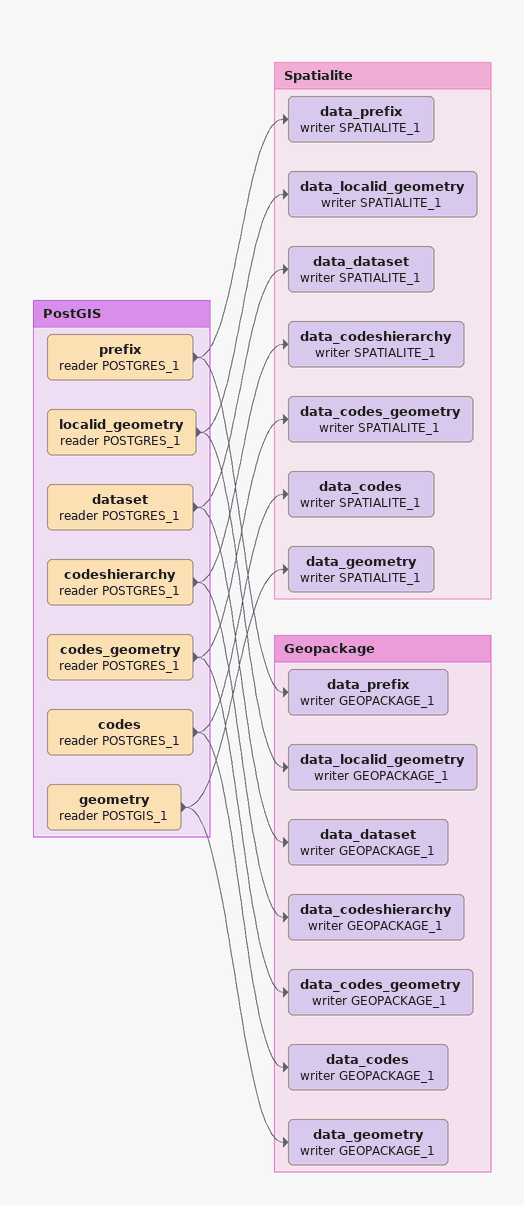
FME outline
Bookmark: PostGIS
prefix (reader POSTGRES_1)
    -> data_prefix (writer GEOPACKAGE_1)
    -> data_prefix (writer SPATIALITE_1)
localid_geometry (reader POSTGRES_1)
    -> data_localid_geometry (writer GEOPACKAGE_1)
    -> data_localid_geometry (writer SPATIALITE_1)
dataset (reader POSTGRES_1)
    -> data_dataset (writer GEOPACKAGE_1)
    -> data_dataset (writer SPATIALITE_1)
codeshierarchy (reader POSTGRES_1)
    -> data_codeshierarchy (writer GEOPACKAGE_1)
    -> data_codeshierarchy (writer SPATIALITE_1)
codes_geometry (reader POSTGRES_1)
    -> data_codes_geometry (writer GEOPACKAGE_1)
    -> data_codes_geometry (writer SPATIALITE_1)
codes (reader POSTGRES_1)
    -> data_codes (writer GEOPACKAGE_1)
    -> data_codes (writer SPATIALITE_1)
geometry (reader POSTGIS_1)
    -> data_geometry (writer GEOPACKAGE_1)
    -> data_geometry (writer SPATIALITE_1)

Bookmark: Spatialite
data_prefix (writer SPATIALITE_1)
data_localid_geometry (writer SPATIALITE_1)
data_dataset (writer SPATIALITE_1)
data_codeshierarchy (writer SPATIALITE_1)
data_codes_geometry (writer SPATIALITE_1)
data_codes (writer SPATIALITE_1)
data_geometry (writer SPATIALITE_1)

Bookmark: Geopackage
data_prefix (writer GEOPACKAGE_1)
data_localid_geometry (writer GEOPACKAGE_1)
data_dataset (writer GEOPACKAGE_1)
data_codeshierarchy (writer GEOPACKAGE_1)
data_codes_geometry (writer GEOPACKAGE_1)
data_codes (writer GEOPACKAGE_1)
data_geometry (writer GEOPACKAGE_1)
